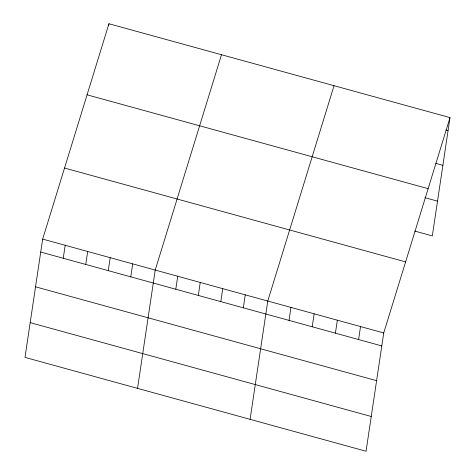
<?xml version="1.0" encoding="UTF-8"?>
<svg xmlns="http://www.w3.org/2000/svg" width="475" height="475" viewBox="0 0 475 475"><rect width="100%" height="100%" fill="white"/><g stroke="black" fill="none" stroke-linecap="round" stroke-linejoin="round"><path stroke-width="0.71" d="M42.673 239.097L24.997 357.39L366.053 451.25L383.735 332.957L450.003 117.61L108.947 23.75L42.673 239.097L383.735 332.957M63.246 258.257L65.182 245.29M108.733 25.193L108.947 23.75M85.755 264.45L87.691 251.483M108.264 270.649L110.2 257.682M130.773 276.842L132.715 263.874M137.542 388.36L155.224 270.067L221.498 54.726M175.797 289.233L177.733 276.266M198.307 295.426L200.242 282.459M220.816 301.619L222.751 288.652M243.325 307.818L245.26 294.85M250.093 419.336L267.769 301.043L334.044 85.696M289.026 320.393L290.961 307.426M312.218 326.776L314.159 313.809M335.409 333.159L337.351 320.192M358.601 339.542L360.543 326.574M450.003 117.61L432.327 235.903L414.758 231.07M445.96 130.002L448.067 130.577M435.848 163.4L442.872 165.336M87.079 94.816L428.135 188.676M424.87 197.665L437.522 201.145M64.541 168.031L405.603 261.891M40.737 252.065L381.793 345.925M35.542 286.823L376.598 380.683M30.186 322.632L371.248 416.492"/></g></svg>
